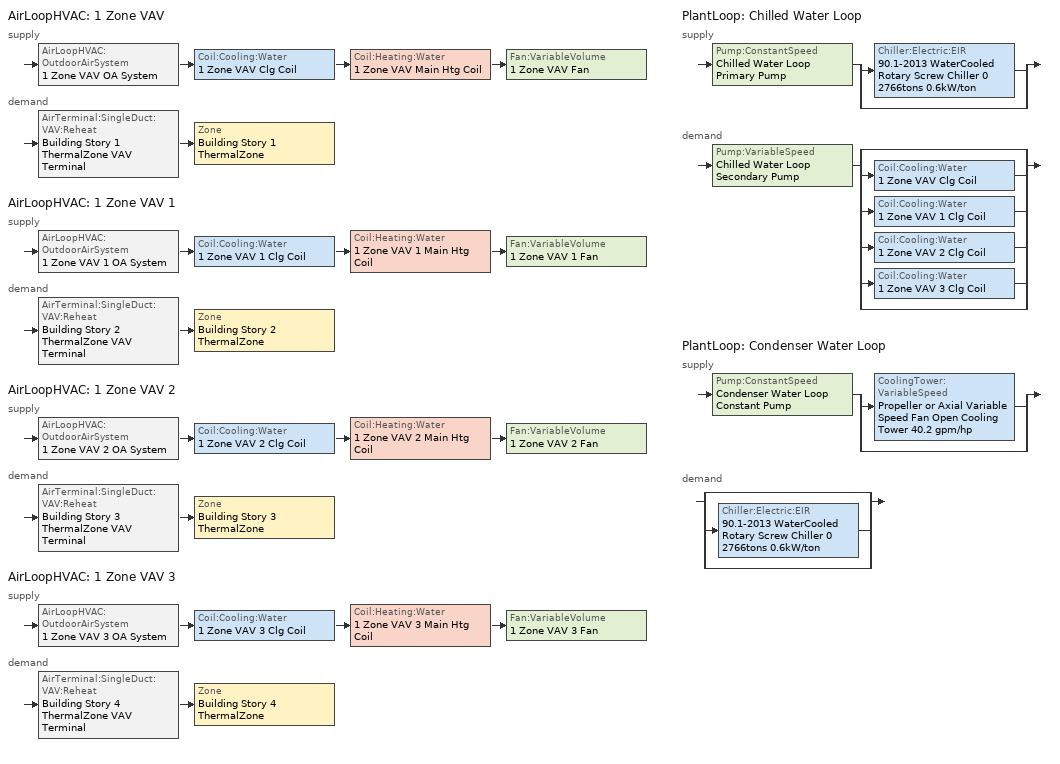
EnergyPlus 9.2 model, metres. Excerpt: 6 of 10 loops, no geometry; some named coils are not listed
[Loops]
AirLoopHVAC '1 Zone VAV'
 supply: AirLoopHVAC:OutdoorAirSystem '1 Zone VAV OA System' > Coil:Cooling:Water '1 Zone VAV Clg Coil' > Coil:Heating:Water '1 Zone VAV Main Htg Coil' > Fan:VariableVolume '1 Zone VAV Fan'
 demand: AirTerminal:SingleDuct:VAV:Reheat 'Building Story 1 ThermalZone VAV Terminal' > Zone 'Building Story 1 ThermalZone'
AirLoopHVAC '1 Zone VAV 1'
 supply: AirLoopHVAC:OutdoorAirSystem '1 Zone VAV 1 OA System' > Coil:Cooling:Water '1 Zone VAV 1 Clg Coil' > Coil:Heating:Water '1 Zone VAV 1 Main Htg Coil' > Fan:VariableVolume '1 Zone VAV 1 Fan'
 demand: AirTerminal:SingleDuct:VAV:Reheat 'Building Story 2 ThermalZone VAV Terminal' > Zone 'Building Story 2 ThermalZone'
AirLoopHVAC '1 Zone VAV 2'
 supply: AirLoopHVAC:OutdoorAirSystem '1 Zone VAV 2 OA System' > Coil:Cooling:Water '1 Zone VAV 2 Clg Coil' > Coil:Heating:Water '1 Zone VAV 2 Main Htg Coil' > Fan:VariableVolume '1 Zone VAV 2 Fan'
 demand: AirTerminal:SingleDuct:VAV:Reheat 'Building Story 3 ThermalZone VAV Terminal' > Zone 'Building Story 3 ThermalZone'
AirLoopHVAC '1 Zone VAV 3'
 supply: AirLoopHVAC:OutdoorAirSystem '1 Zone VAV 3 OA System' > Coil:Cooling:Water '1 Zone VAV 3 Clg Coil' > Coil:Heating:Water '1 Zone VAV 3 Main Htg Coil' > Fan:VariableVolume '1 Zone VAV 3 Fan'
 demand: AirTerminal:SingleDuct:VAV:Reheat 'Building Story 4 ThermalZone VAV Terminal' > Zone 'Building Story 4 ThermalZone'
PlantLoop 'Chilled Water Loop'
 supply: Pump:ConstantSpeed 'Chilled Water Loop Primary Pump' > split
  | Chiller:Electric:EIR '90.1-2013 WaterCooled  Rotary Screw Chiller 0 2766tons 0.6kW/ton'
  | bypass
 demand: Pump:VariableSpeed 'Chilled Water Loop Secondary Pump' > split
  | bypass
  | Coil:Cooling:Water '1 Zone VAV Clg Coil'
  | Coil:Cooling:Water '1 Zone VAV 1 Clg Coil'
  | Coil:Cooling:Water '1 Zone VAV 2 Clg Coil'
  | Coil:Cooling:Water '1 Zone VAV 3 Clg Coil'
  | bypass
PlantLoop 'Condenser Water Loop'
 supply: Pump:ConstantSpeed 'Condenser Water Loop Constant Pump' > split
  | CoolingTower:VariableSpeed 'Propeller or Axial Variable Speed Fan Open Cooling Tower 40.2 gpm/hp'
  | bypass
 demand: split
  | bypass
  | Chiller:Electric:EIR '90.1-2013 WaterCooled  Rotary Screw Chiller 0 2766tons 0.6kW/ton'
  | bypass
[ZoneControl:Thermostat]
Name | Zone or ZoneList | Control Type Schedule | Control 1
Building Story 1 ThermalZone Thermostat | Building Story 1 ThermalZone | Building Story 1 ThermalZone Thermostat Schedule | Story Top Blended Space Type Thermostat
Building Story 2 ThermalZone Thermostat | Building Story 2 ThermalZone | Building Story 2 ThermalZone Thermostat Schedule | Story Mid Blended Space Type Thermostat
Building Story 3 ThermalZone Thermostat | Building Story 3 ThermalZone | Building Story 3 ThermalZone Thermostat Schedule | Story Mid2 Blended Space Type Thermostat
Building Story 4 ThermalZone Thermostat | Building Story 4 ThermalZone | Building Story 4 ThermalZone Thermostat Schedule | Story Ground Blended Space Type Thermostat
[ThermostatSetpoint:DualSetpoint]
Name | Heating Setpoint Temperature Schedule | Cooling Setpoint Temperature Schedule
Story Top Blended Space Type Thermostat | RestaurantSitDown HTGSETP_SCH_NO_OPTIMUM | RestaurantSitDown CLGSETP_SCH_NO_OPTIMUM
Story Mid Blended Space Type Thermostat; Story Ground Blended Space Type Thermostat | OfficeLarge HTGSETP_SCH_YES_OPTIMUM | OfficeLarge CLGSETP_SCH_NO_SETBACK
Story Mid2 Blended Space Type Thermostat | RestaurantSitDown HTGSETP_KITCHEN_SCH_NO_OPTIMUM | RestaurantSitDown CLGSETP_KITCHEN_SCH_NO_OPTIMUM
[AirTerminal:SingleDuct:VAV:Reheat] Availability Schedule=Always On Discrete; Maximum Air Flow Rate {m3/s}=Autosize; Zone Minimum Air Flow Input Method=Constant; Constant Minimum Air Flow Fraction=0.2; Fixed Minimum Air Flow Rate {m3/s}=0; Maximum Hot Water or Steam Flow Rate {m3/s}=Autosize; Minimum Hot Water or Steam Flow Rate {m3/s}=0; Convergence Tolerance=0.001; Damper Heating Action=ReverseWithLimits; Maximum Flow per Zone Floor Area During Reheat {m3/s-m2}=Autocalculate; Maximum Flow Fraction During Reheat=0.5; Maximum Reheat Air Temperature {C}=40
Name | Reheat Coil
Building Story 1 ThermalZone VAV Terminal | Building Story 1 ThermalZone Reheat Coil
Building Story 2 ThermalZone VAV Terminal | Building Story 2 ThermalZone Reheat Coil
Building Story 3 ThermalZone VAV Terminal | Building Story 3 ThermalZone Reheat Coil
Building Story 4 ThermalZone VAV Terminal | Building Story 4 ThermalZone Reheat Coil
[Coil:Heating:Water] Availability Schedule=Always On Discrete; U-Factor Times Area Value {W/K}=Autosize; Maximum Water Flow Rate {m3/s}=Autosize; Performance Input Method=UFactorTimesAreaAndDesignWaterFlowRate; Rated Capacity {W}=Autosize; Rated Inlet Water Temperature {C}=82.2222; Rated Inlet Air Temperature {C}=7.22222; Rated Outlet Water Temperature {C}=71.1111; Rated Outlet Air Temperature {C}=12.7778; Rated Ratio for Air and Water Convection=0.5
1 Zone VAV Main Htg Coil; 1 Zone VAV 1 Main Htg Coil; 1 Zone VAV 2 Main Htg Coil; 1 Zone VAV 3 Main Htg Coil
[Zone equipment]
Building Story 1 ThermalZone: Building Story 1 ThermalZone VAV Terminal
Building Story 2 ThermalZone: Building Story 2 ThermalZone VAV Terminal
Building Story 3 ThermalZone: Building Story 3 ThermalZone VAV Terminal
Building Story 4 ThermalZone: Building Story 4 ThermalZone VAV Terminal
[Sizing:Zone] Zone Cooling Design Supply Air Temperature Input Method=SupplyAirTemperature; Zone Cooling Design Supply Air Temperature {C}=12.7778; Zone Cooling Design Supply Air Temperature Difference {deltaC}=11.11; Zone Heating Design Supply Air Temperature Input Method=SupplyAirTemperature; Zone Heating Design Supply Air Temperature {C}=40; Zone Heating Design Supply Air Temperature Difference {deltaC}=11.11; Zone Cooling Design Supply Air Humidity Ratio {kgWater/kgDryAir}=0.0085; Zone Heating Design Supply Air Humidity Ratio {kgWater/kgDryAir}=0.008; Cooling Design Air Flow Method=DesignDayWithLimit; Cooling Design Air Flow Rate {m3/s}=0; Cooling Minimum Air Flow per Zone Floor Area {m3/s-m2}=0.000762; Cooling Minimum Air Flow {m3/s}=0; Cooling Minimum Air Flow Fraction=0; Heating Design Air Flow Method=DesignDay; Heating Design Air Flow Rate {m3/s}=0; Heating Maximum Air Flow per Zone Floor Area {m3/s-m2}=0.002032; Heating Maximum Air Flow {m3/s}=0.141576; Heating Maximum Air Flow Fraction=0.3; Account for Dedicated Outdoor Air System=No
Name | Design Specification Outdoor Air Object | Design Specification Zone Air Distribution Object
Building Story 1 ThermalZone | Blended OA 3 | Building Story 1 ThermalZone Design Spec Zone Air Dist
Building Story 2 ThermalZone | Blended OA 1 | Building Story 2 ThermalZone Design Spec Zone Air Dist
Building Story 3 ThermalZone | Blended OA 2 | Building Story 3 ThermalZone Design Spec Zone Air Dist
Building Story 4 ThermalZone | Blended OA | Building Story 4 ThermalZone Design Spec Zone Air Dist
[DesignSpecification:ZoneAirDistribution] Zone Air Distribution Effectiveness in Cooling Mode=1; Zone Air Distribution Effectiveness in Heating Mode=1
Building Story 1 ThermalZone Design Spec Zone Air Dist; Building Story 2 ThermalZone Design Spec Zone Air Dist; Building Story 3 ThermalZone Design Spec Zone Air Dist; Building Story 4 ThermalZone Design Spec Zone Air Dist
[Controller:MechanicalVentilation] System Outdoor Air Method=VentilationRateProcedure
Name | Availability Schedule | Demand Controlled Ventilation | Zone Name 1 | Design Specification Outdoor Air Object Name 1 | Design Specification Zone Air Distribution Object Name 1
1 Zone VAV Vent Controller | 1 Zone VAV Occ Sch | Yes | Building Story 1 ThermalZone | Blended OA 3 | Building Story 1 ThermalZone Design Spec Zone Air Dist
1 Zone VAV 1 Vent Controller | 1 Zone VAV 1 Occ Sch | No | Building Story 2 ThermalZone | Blended OA 1 | Building Story 2 ThermalZone Design Spec Zone Air Dist
1 Zone VAV 2 Vent Controller | 1 Zone VAV 2 Occ Sch | Yes | Building Story 3 ThermalZone | Blended OA 2 | Building Story 3 ThermalZone Design Spec Zone Air Dist
1 Zone VAV 3 Vent Controller | 1 Zone VAV 3 Occ Sch | No | Building Story 4 ThermalZone | Blended OA | Building Story 4 ThermalZone Design Spec Zone Air Dist
[DesignSpecification:OutdoorAir] Outdoor Air Method=Sum; Outdoor Air Flow per Person {m3/s-person}=0; Outdoor Air Flow per Zone {m3/s}=0; Outdoor Air Flow Air Changes per Hour {1/hr}=0
Name | Outdoor Air Flow per Zone Floor Area {m3/s-m2}
Blended OA 3 | 0.0035814
Blended OA 1 | 0.0004318
Blended OA 2 | 0.00223022
Blended OA | 0.000409087
[AirLoopHVAC] Design Supply Air Flow Rate {m3/s}=AutoSize
1 Zone VAV; 1 Zone VAV 1; 1 Zone VAV 2; 1 Zone VAV 3
[Sizing:System] Type of Load to Size On=Sensible; Design Outdoor Air Flow Rate {m3/s}=Autosize; Central Heating Maximum System Air Flow Ratio=0.3; Preheat Design Temperature {C}=7.22222; Preheat Design Humidity Ratio {kgWater/kgDryAir}=0.008; Precool Design Temperature {C}=12.7778; Precool Design Humidity Ratio {kgWater/kgDryAir}=0.008; Central Cooling Design Supply Air Temperature {C}=12.7778; Central Heating Design Supply Air Temperature {C}=12.7778; Type of Zone Sum to Use=Coincident; 100% Outdoor Air in Cooling=No; 100% Outdoor Air in Heating=No; Central Cooling Design Supply Air Humidity Ratio {kgWater/kgDryAir}=0.0085; Central Heating Design Supply Air Humidity Ratio {kgWater/kgDryAir}=0.008; Cooling Supply Air Flow Rate Method=DesignDay; Cooling Supply Air Flow Rate {m3/s}=0; Cooling Supply Air Flow Rate Per Floor Area {m3/s-m2}=0.00996765; Cooling Fraction of Autosized Cooling Supply Air Flow Rate=1; Cooling Supply Air Flow Rate Per Unit Cooling Capacity {m3/s-W}=3.94755e-05; Heating Supply Air Flow Rate Method=DesignDay; Heating Supply Air Flow Rate {m3/s}=0; Heating Supply Air Flow Rate Per Floor Area {m3/s-m2}=0.00996765; Heating Fraction of Autosized Heating Supply Air Flow Rate=1; Heating Fraction of Autosized Cooling Supply Air Flow Rate=1; Heating Supply Air Flow Rate Per Unit Heating Capacity {m3/s-W}=3.15882e-05; System Outdoor Air Method=ZoneSum; Zone Maximum Outdoor Air Fraction=1; Cooling Design Capacity Method=CoolingDesignCapacity; Cooling Design Capacity {W}=Autosize; Cooling Design Capacity Per Floor Area {W/m2}=234.7; Fraction of Autosized Cooling Design Capacity=1; Heating Design Capacity Method=HeatingDesignCapacity; Heating Design Capacity {W}=Autosize; Heating Design Capacity Per Floor Area {W/m2}=157; Fraction of Autosized Heating Design Capacity=1; Central Cooling Capacity Control Method=OnOff
1 Zone VAV; 1 Zone VAV 1; 1 Zone VAV 2; 1 Zone VAV 3
[Controller:WaterCoil] Control Variable=Temperature; Actuator Variable=Flow; Maximum Actuated Flow {m3/s}=Autosize; Minimum Actuated Flow {m3/s}=0
Name | Action | Controller Convergence Tolerance {deltaC}
1 Zone VAV Clg Coil Controller; 1 Zone VAV 1 Clg Coil Controller; 1 Zone VAV 2 Clg Coil Controller; 1 Zone VAV 3 Clg Coil Controller | Reverse | Autosize
1 Zone VAV Main Htg Coil Controller; 1 Zone VAV 1 Main Htg Coil Controller; 1 Zone VAV 2 Main Htg Coil Controller; 1 Zone VAV 3 Main Htg Coil Controller | Normal | 0.0001
[Controller:OutdoorAir] Maximum Outdoor Air Flow Rate {m3/s}=Autosize; Economizer Control Type=NoEconomizer; Economizer Control Action Type=ModulateFlow; Economizer Maximum Limit Dry-Bulb Temperature {C}=28; Economizer Maximum Limit Enthalpy {J/kg}=64000; Lockout Type=LockoutWithHeating; Minimum Limit Type=FixedMinimum; High Humidity Control=No; Control High Indoor Humidity Based on Outdoor Humidity Ratio=Yes; Heat Recovery Bypass Control Type=BypassWhenWithinEconomizerLimits
Name | Minimum Outdoor Air Flow Rate {m3/s} | Minimum Outdoor Air Schedule | Mechanical Ventilation Controller
1 Zone VAV OA Controller | 0 | 1 Zone VAV Occ Sch | 1 Zone VAV Vent Controller
1 Zone VAV 1 OA Controller | Autosize | 1 Zone VAV 1 Occ Sch | 1 Zone VAV 1 Vent Controller
1 Zone VAV 2 OA Controller | 0 | 1 Zone VAV 2 Occ Sch | 1 Zone VAV 2 Vent Controller
1 Zone VAV 3 OA Controller | Autosize | 1 Zone VAV 3 Occ Sch | 1 Zone VAV 3 Vent Controller
[SetpointManager:MixedAir] Control Variable=Temperature
Name | Setpoint Node or NodeList
1 Zone VAV Mixed Air Node OS Default SPM | 1 Zone VAV Mixed Air Node
1 Zone VAV Clg Coil Outlet Air Node OS Default SPM | 1 Zone VAV Clg Coil Outlet Air Node
1 Zone VAV Main Htg Coil Outlet Air Node OS Default SPM | 1 Zone VAV Main Htg Coil Outlet Air Node
1 Zone VAV 1 Mixed Air Node OS Default SPM | 1 Zone VAV 1 Mixed Air Node
1 Zone VAV 1 Clg Coil Outlet Air Node OS Default SPM | 1 Zone VAV 1 Clg Coil Outlet Air Node
1 Zone VAV 1 Main Htg Coil Outlet Air Node OS Default SPM | 1 Zone VAV 1 Main Htg Coil Outlet Air Node
1 Zone VAV 2 Mixed Air Node OS Default SPM | 1 Zone VAV 2 Mixed Air Node
1 Zone VAV 2 Clg Coil Outlet Air Node OS Default SPM | 1 Zone VAV 2 Clg Coil Outlet Air Node
1 Zone VAV 2 Main Htg Coil Outlet Air Node OS Default SPM | 1 Zone VAV 2 Main Htg Coil Outlet Air Node
1 Zone VAV 3 Mixed Air Node OS Default SPM | 1 Zone VAV 3 Mixed Air Node
1 Zone VAV 3 Clg Coil Outlet Air Node OS Default SPM | 1 Zone VAV 3 Clg Coil Outlet Air Node
1 Zone VAV 3 Main Htg Coil Outlet Air Node OS Default SPM | 1 Zone VAV 3 Main Htg Coil Outlet Air Node
[Coil:Cooling:Water] Availability Schedule=Always On Discrete; Design Water Flow Rate {m3/s}=Autosize; Design Air Flow Rate {m3/s}=Autosize; Design Inlet Water Temperature {C}=Autosize; Design Inlet Air Temperature {C}=Autosize; Design Outlet Air Temperature {C}=Autosize; Design Inlet Air Humidity Ratio {kgWater/kgDryAir}=Autosize; Design Outlet Air Humidity Ratio {kgWater/kgDryAir}=Autosize; Type of Analysis=SimpleAnalysis; Heat Exchanger Configuration=CrossFlow
1 Zone VAV Clg Coil; 1 Zone VAV 1 Clg Coil; 1 Zone VAV 2 Clg Coil; 1 Zone VAV 3 Clg Coil
[Fan:VariableVolume] Pressure Rise {Pa}=1389.92; Maximum Flow Rate {m3/s}=AutoSize; Fan Power Minimum Flow Rate Input Method=Fraction; Fan Power Minimum Flow Fraction=0.1; Fan Power Minimum Air Flow Rate {m3/s}=0; Motor In Airstream Fraction=1; Fan Power Coefficient 1=0.027828; Fan Power Coefficient 2=0.026583; Fan Power Coefficient 3=-0.087069; Fan Power Coefficient 4=1.03092; Fan Power Coefficient 5=0
Name | Availability Schedule | Fan Total Efficiency | Motor Efficiency
1 Zone VAV Fan | 1 Zone VAV Occ Sch | 0.6201 | 0.954
1 Zone VAV 1 Fan | 1 Zone VAV 1 Occ Sch | 0.6227 | 0.958
1 Zone VAV 2 Fan | 1 Zone VAV 2 Occ Sch | 0.6201 | 0.954
1 Zone VAV 3 Fan | 1 Zone VAV 3 Occ Sch | 0.6175 | 0.95
[SetpointManager:Scheduled] Control Variable=Temperature
Name | Schedule | Setpoint Node or NodeList
1 Zone VAV Supply Air Setpoint Manager | Supply Air Temp - 55.0F | 1 Zone VAV Supply Outlet Node
1 Zone VAV 1 Supply Air Setpoint Manager | Supply Air Temp - 55.0F 1 | 1 Zone VAV 1 Supply Outlet Node
1 Zone VAV 2 Supply Air Setpoint Manager | Supply Air Temp - 55.0F 2 | 1 Zone VAV 2 Supply Outlet Node
1 Zone VAV 3 Supply Air Setpoint Manager | Supply Air Temp - 55.0F 3 | 1 Zone VAV 3 Supply Outlet Node
Chilled Water Loop Setpoint Manager | Chilled Water Loop Temp - 44F | Chilled Water Loop Supply Outlet Node
[PlantLoop] Fluid Type=Water; Maximum Loop Flow Rate {m3/s}=Autosize; Minimum Loop Flow Rate {m3/s}=0; Plant Loop Volume {m3}=Autocalculate; Load Distribution Scheme=Optimal; Plant Loop Demand Calculation Scheme=SingleSetpoint
Name | Plant Equipment Operation Scheme | Maximum Loop Temperature {C} | Minimum Loop Temperature {C} | Common Pipe Simulation
Chilled Water Loop | Chilled Water Loop Operation Schemes | 40 | 1 | CommonPipe
Condenser Water Loop | Condenser Water Loop Operation Schemes | 80 | 5
[Sizing:Plant] Sizing Option=NonCoincident; Zone Timesteps in Averaging Window=1; Coincident Sizing Factor Mode=None
Name | Loop Type | Design Loop Exit Temperature {C} | Loop Design Temperature Difference {deltaC}
Chilled Water Loop | Cooling | 6.66667 | 5.61111
Condenser Water Loop | Condenser | 29.4444 | 5.55556
[Pump:ConstantSpeed] Design Flow Rate {m3/s}=Autosize; Design Power Consumption {W}=Autosize; Fraction of Motor Inefficiencies to Fluid Stream=0; Pump Control Type=Intermittent; Design Power Sizing Method=PowerPerFlowPerPressure; Design Electric Power per Unit Flow Rate {W/(m3/s)}=348701.1; Design Shaft Power per Unit Flow Rate per Unit Head=1.28205
Name | Design Pump Head {Pa} | Motor Efficiency
Chilled Water Loop Primary Pump | 44836 | 0.941
Condenser Water Loop Constant Pump | 148557 | 0.958
[Chiller:Electric:EIR]
90.1-2013 WaterCooled  Rotary Screw Chiller 0 2766tons 0.6kW/ton: Reference Capacity {W}=Autosize; Reference COP {W/W}=6.28036; Reference Leaving Chilled Water Temperature {C}=6.66667; Reference Entering Condenser Fluid Temperature {C}=35; Reference Chilled Water Flow Rate {m3/s}=Autosize; Reference Condenser Fluid Flow Rate {m3/s}=Autosize; Cooling Capacity Function of Temperature Curve=ChlrWtrPosDispPathAAllQRatio_fTchwsTcwsSI; Electric Input to Cooling Output Ratio Function of Temperature Curve=ChlrWtrPosDispPathAAllEIRRatio_fTchwsTcwsSI; Electric Input to Cooling Output Ratio Function of Part Load Ratio Curve=ChlrWtrPosDispPathAAllEIRRatio_fQRatio; Minimum Part Load Ratio=0.15; Maximum Part Load Ratio=1; Optimum Part Load Ratio=1; Minimum Unloading Ratio=0.25; Condenser Type=WaterCooled; Condenser Fan Power Ratio {W/W}=0; Fraction of Compressor Electric Consumption Rejected by Condenser=1; Leaving Chilled Water Lower Temperature Limit {C}=2.22222; Chiller Flow Mode=ConstantFlow; Sizing Factor=1
[Pump:VariableSpeed]
Chilled Water Loop Secondary Pump: Design Maximum Flow Rate {m3/s}=Autosize; Design Pump Head {Pa}=134508; Design Power Consumption {W}=Autosize; Motor Efficiency=0.954; Fraction of Motor Inefficiencies to Fluid Stream=0; Coefficient 1 of the Part Load Performance Curve=0; Coefficient 2 of the Part Load Performance Curve=0.0205; Coefficient 3 of the Part Load Performance Curve=0.4101; Coefficient 4 of the Part Load Performance Curve=0.5753; Design Minimum Flow Rate {m3/s}=0; Pump Control Type=Intermittent; Skin Loss Radiative Fraction=0.5; Design Power Sizing Method=PowerPerFlowPerPressure; Design Electric Power per Unit Flow Rate {W/(m3/s)}=348701.1; Design Shaft Power per Unit Flow Rate per Unit Head {W/((m3/s)-Pa)}=1.28205; Design Minimum Flow Rate Fraction=0
[PlantEquipmentOperationSchemes] Control Scheme Object Type 1=PlantEquipmentOperation:CoolingLoad; Control Scheme Schedule Name 1=Always On Discrete
Name | Control Scheme Name 1
Chilled Water Loop Operation Schemes | Chilled Water Loop Cooling Operation Scheme
Condenser Water Loop Operation Schemes | Condenser Water Loop Cooling Operation Scheme
[PlantEquipmentOperation:CoolingLoad] Load Range Lower Limit 1 {W}=0; Load Range Upper Limit 1 {W}=1000000000
Name | Range Equipment List Name 1
Chilled Water Loop Cooling Operation Scheme | Chilled Water Loop Cooling Equipment List
Condenser Water Loop Cooling Operation Scheme | Condenser Water Loop Cooling Equipment List
[PlantEquipmentList]
Chilled Water Loop Cooling Equipment List: Chiller:Electric:EIR, 90.1-2013 WaterCooled  Rotary Screw Chiller 0 2766tons 0.6kW/ton
Condenser Water Loop Cooling Equipment List: CoolingTower:VariableSpeed, Propeller or Axial Variable Speed Fan Open Cooling Tower 40.2 gpm/hp
[CoolingTower:VariableSpeed]
Propeller or Axial Variable Speed Fan Open Cooling Tower 40.2 gpm/hp: Model Type=CoolToolsCrossFlow; Design Inlet Air Wet-Bulb Temperature {C}=25.5556; Design Approach Temperature {deltaC}=3.88889; Design Range Temperature {deltaC}=5.55556; Design Water Flow Rate {m3/s}=Autosize; Design Air Flow Rate {m3/s}=Autosize; Design Fan Power {W}=136749; Fan Power Ratio Function of Air Flow Rate Ratio Curve=VSD-TWR-FAN-FPLR; Minimum Air Flow Rate Ratio=0.2; Fraction of Tower Capacity in Free Convection Regime=0.125; Basin Heater Capacity {W/K}=0; Basin Heater Setpoint Temperature {C}=2; Evaporation Loss Mode=SaturatedExit; Evaporation Loss Factor {percent/K}=0.2; Drift Loss Percent {percent}=0.008; Blowdown Calculation Mode=ConcentrationRatio; Blowdown Concentration Ratio=3; Number of Cells=1; Cell Control=MaximalCell; Sizing Factor=1
[SetpointManager:FollowOutdoorAirTemperature]
Condenser Water Loop Setpoint Manager Follow OATwb with 7.0F Approach: Control Variable=Temperature; Reference Temperature Type=OutdoorAirWetBulb; Offset Temperature Difference {deltaC}=3.88889; Maximum Setpoint Temperature {C}=29.4444; Minimum Setpoint Temperature {C}=21.1111; Setpoint Node or NodeList=Condenser Water Loop Supply Outlet Node
[Schedule:Compact]
Building Story 1 ThermalZone Thermostat Schedule; Building Story 2 ThermalZone Thermostat Schedule; Building Story 3 ThermalZone Thermostat Schedule; Building Story 4 ThermalZone Thermostat Schedule: Through: 12/31, For: AllDays, Until: 24:00, 4
[Schedule:Day:Interval]
RestaurantSitDown HTGSETP_SCH_NO_OPTIMUM Default|Sat|Wkdy Day; RestaurantSitDown HTGSETP_SCH_NO_OPTIMUM Default: No, 04:00, 15.6, 24:00, 21
RestaurantSitDown HTGSETP_SCH_NO_OPTIMUM Summer Design Day; OfficeLarge HTGSETP_SCH_YES_OPTIMUM Default; OfficeLarge HTGSETP_SCH_YES_OPTIMUM Summer Design Day; RestaurantSitDown HTGSETP_KITCHEN_SCH_NO_OPTIMUM Summer Design Day: No, 24:00, 15.6
RestaurantSitDown HTGSETP_SCH_NO_OPTIMUM Winter Design Day: No, 24:00, 21
RestaurantSitDown CLGSETP_SCH_NO_OPTIMUM Default|Sat|Wkdy Day; RestaurantSitDown CLGSETP_SCH_NO_OPTIMUM Default: No, 04:00, 30, 24:00, 24
RestaurantSitDown CLGSETP_SCH_NO_OPTIMUM Summer Design Day: No, 05:00, 30, 06:00, 26, 24:00, 24
RestaurantSitDown CLGSETP_SCH_NO_OPTIMUM Winter Design Day; RestaurantSitDown CLGSETP_KITCHEN_SCH_NO_OPTIMUM Winter Design Day: No, 24:00, 30
1 Zone VAV Occ Sch Default; 1 Zone VAV 2 Occ Sch Default: No, 07:00, 0, 24:00, 1
1 Zone VAV Occ Sch Summer Design Day; 1 Zone VAV Occ Sch Winter Design Day; 1 Zone VAV 1 Occ Sch Summer Design Day; 1 Zone VAV 1 Occ Sch Winter Design Day; 1 Zone VAV 2 Occ Sch Summer Design Day; 1 Zone VAV 2 Occ Sch Winter Design Day; 1 Zone VAV 3 Occ Sch Summer Design Day; 1 Zone VAV 3 Occ Sch Winter Design Day: No, 24:00, 1
OfficeLarge HTGSETP_SCH_YES_OPTIMUM Wkdy Day: No, 04:00, 15.6, 05:00, 17.8, 06:00, 20, 22:00, 21, 24:00, 15.6
OfficeLarge HTGSETP_SCH_YES_OPTIMUM Sat Day: No, 04:00, 15.6, 05:00, 17.8, 06:00, 20, 17:00, 21, 24:00, 15.6
OfficeLarge HTGSETP_SCH_YES_OPTIMUM Winter Design Day: No, 05:00, 15.6, 06:00, 17.6, 07:00, 19.6, 22:00, 21, 24:00, 15.6
OfficeLarge CLGSETP_SCH_NO_SETBACK Default|WntrDsn|Sat|Wkdy Day; OfficeLarge CLGSETP_SCH_NO_SETBACK Default; OfficeLarge CLGSETP_SCH_NO_SETBACK Winter Design Day: No, 24:00, 24
OfficeLarge CLGSETP_SCH_NO_SETBACK Summer Design Day: No, 05:00, 26.7, 06:00, 25.7, 07:00, 25, 22:00, 24, 24:00, 26.7
1 Zone VAV 1 Occ Sch Default; 1 Zone VAV 3 Occ Sch Default: No, 07:00, 0, 18:00, 1, 24:00, 0
1 Zone VAV 1 Occ Sch Saturday; 1 Zone VAV 3 Occ Sch Saturday: No, 08:00, 0, 12:00, 1, 24:00, 0
1 Zone VAV 1 Occ Sch Sunday; 1 Zone VAV 3 Occ Sch Sunday: No, 24:00, 0
RestaurantSitDown HTGSETP_KITCHEN_SCH_NO_OPTIMUM Default|Sat|Wkdy Day; RestaurantSitDown HTGSETP_KITCHEN_SCH_NO_OPTIMUM Default: No, 01:00, 19, 04:00, 15.6, 24:00, 19
RestaurantSitDown HTGSETP_KITCHEN_SCH_NO_OPTIMUM Winter Design Day: No, 24:00, 19
RestaurantSitDown CLGSETP_KITCHEN_SCH_NO_OPTIMUM Default|Sat|Wkdy Day; RestaurantSitDown CLGSETP_KITCHEN_SCH_NO_OPTIMUM Default: No, 01:00, 26, 04:00, 30, 24:00, 26
RestaurantSitDown CLGSETP_KITCHEN_SCH_NO_OPTIMUM Summer Design Day: No, 01:00, 26, 05:00, 30, 06:00, 28, 24:00, 26
Chilled Water Loop Temp - 44F Default: No, 24:00, 6.66667
Supply Air Temp - 55.0F Default; Supply Air Temp - 55.0F Default 1; Supply Air Temp - 55.0F Default 2; Supply Air Temp - 55.0F Default 3: No, 24:00, 12.7778
[Schedule:Week:Daily]
RestaurantSitDown HTGSETP_SCH_NO_OPTIMUM Week Rule - Jan1-Jan5: RestaurantSitDown HTGSETP_SCH_NO_OPTIMUM Default, RestaurantSitDown HTGSETP_SCH_NO_OPTIMUM Default, RestaurantSitDown HTGSETP_SCH_NO_OPTIMUM Default|Sat|Wkdy Day, RestaurantSitDown HTGSETP_SCH_NO_OPTIMUM Default|Sat|Wkdy Day, RestaurantSitDown HTGSETP_SCH_NO_OPTIMUM Default|Sat|Wkdy Day, RestaurantSitDown HTGSETP_SCH_NO_OPTIMUM Default|Sat|Wkdy Day, RestaurantSitDown HTGSETP_SCH_NO_OPTIMUM Default|Sat|Wkdy Day, RestaurantSitDown HTGSETP_SCH_NO_OPTIMUM Default, RestaurantSitDown HTGSETP_SCH_NO_OPTIMUM Summer Design Day, RestaurantSitDown HTGSETP_SCH_NO_OPTIMUM Winter Design Day, RestaurantSitDown HTGSETP_SCH_NO_OPTIMUM Default, RestaurantSitDown HTGSETP_SCH_NO_OPTIMUM Default
RestaurantSitDown HTGSETP_SCH_NO_OPTIMUM Week Rule - Jan6-Dec31: RestaurantSitDown HTGSETP_SCH_NO_OPTIMUM Default, RestaurantSitDown HTGSETP_SCH_NO_OPTIMUM Default|Sat|Wkdy Day, RestaurantSitDown HTGSETP_SCH_NO_OPTIMUM Default|Sat|Wkdy Day, RestaurantSitDown HTGSETP_SCH_NO_OPTIMUM Default|Sat|Wkdy Day, RestaurantSitDown HTGSETP_SCH_NO_OPTIMUM Default|Sat|Wkdy Day, RestaurantSitDown HTGSETP_SCH_NO_OPTIMUM Default|Sat|Wkdy Day, RestaurantSitDown HTGSETP_SCH_NO_OPTIMUM Default|Sat|Wkdy Day, RestaurantSitDown HTGSETP_SCH_NO_OPTIMUM Default, RestaurantSitDown HTGSETP_SCH_NO_OPTIMUM Summer Design Day, RestaurantSitDown HTGSETP_SCH_NO_OPTIMUM Winter Design Day, RestaurantSitDown HTGSETP_SCH_NO_OPTIMUM Default, RestaurantSitDown HTGSETP_SCH_NO_OPTIMUM Default
RestaurantSitDown CLGSETP_SCH_NO_OPTIMUM Week Rule - Jan1-Jan5: RestaurantSitDown CLGSETP_SCH_NO_OPTIMUM Default, RestaurantSitDown CLGSETP_SCH_NO_OPTIMUM Default, RestaurantSitDown CLGSETP_SCH_NO_OPTIMUM Default|Sat|Wkdy Day, RestaurantSitDown CLGSETP_SCH_NO_OPTIMUM Default|Sat|Wkdy Day, RestaurantSitDown CLGSETP_SCH_NO_OPTIMUM Default|Sat|Wkdy Day, RestaurantSitDown CLGSETP_SCH_NO_OPTIMUM Default|Sat|Wkdy Day, RestaurantSitDown CLGSETP_SCH_NO_OPTIMUM Default|Sat|Wkdy Day, RestaurantSitDown CLGSETP_SCH_NO_OPTIMUM Default, RestaurantSitDown CLGSETP_SCH_NO_OPTIMUM Summer Design Day, RestaurantSitDown CLGSETP_SCH_NO_OPTIMUM Winter Design Day, RestaurantSitDown CLGSETP_SCH_NO_OPTIMUM Default, RestaurantSitDown CLGSETP_SCH_NO_OPTIMUM Default
RestaurantSitDown CLGSETP_SCH_NO_OPTIMUM Week Rule - Jan6-Dec31: RestaurantSitDown CLGSETP_SCH_NO_OPTIMUM Default, RestaurantSitDown CLGSETP_SCH_NO_OPTIMUM Default|Sat|Wkdy Day, RestaurantSitDown CLGSETP_SCH_NO_OPTIMUM Default|Sat|Wkdy Day, RestaurantSitDown CLGSETP_SCH_NO_OPTIMUM Default|Sat|Wkdy Day, RestaurantSitDown CLGSETP_SCH_NO_OPTIMUM Default|Sat|Wkdy Day, RestaurantSitDown CLGSETP_SCH_NO_OPTIMUM Default|Sat|Wkdy Day, RestaurantSitDown CLGSETP_SCH_NO_OPTIMUM Default|Sat|Wkdy Day, RestaurantSitDown CLGSETP_SCH_NO_OPTIMUM Default, RestaurantSitDown CLGSETP_SCH_NO_OPTIMUM Summer Design Day, RestaurantSitDown CLGSETP_SCH_NO_OPTIMUM Winter Design Day, RestaurantSitDown CLGSETP_SCH_NO_OPTIMUM Default, RestaurantSitDown CLGSETP_SCH_NO_OPTIMUM Default
1 Zone VAV Occ Sch Week Rule - Jan1-Dec31: 1 Zone VAV Occ Sch Default, 1 Zone VAV Occ Sch Default, 1 Zone VAV Occ Sch Default, 1 Zone VAV Occ Sch Default, 1 Zone VAV Occ Sch Default, 1 Zone VAV Occ Sch Default, 1 Zone VAV Occ Sch Default, 1 Zone VAV Occ Sch Default, 1 Zone VAV Occ Sch Summer Design Day, 1 Zone VAV Occ Sch Winter Design Day, 1 Zone VAV Occ Sch Default, 1 Zone VAV Occ Sch Default
OfficeLarge HTGSETP_SCH_YES_OPTIMUM Week Rule - Jan1-Jan5: OfficeLarge HTGSETP_SCH_YES_OPTIMUM Default, OfficeLarge HTGSETP_SCH_YES_OPTIMUM Default, OfficeLarge HTGSETP_SCH_YES_OPTIMUM Wkdy Day, OfficeLarge HTGSETP_SCH_YES_OPTIMUM Wkdy Day, OfficeLarge HTGSETP_SCH_YES_OPTIMUM Wkdy Day, OfficeLarge HTGSETP_SCH_YES_OPTIMUM Wkdy Day, OfficeLarge HTGSETP_SCH_YES_OPTIMUM Sat Day, OfficeLarge HTGSETP_SCH_YES_OPTIMUM Default, OfficeLarge HTGSETP_SCH_YES_OPTIMUM Summer Design Day, OfficeLarge HTGSETP_SCH_YES_OPTIMUM Winter Design Day, OfficeLarge HTGSETP_SCH_YES_OPTIMUM Default, OfficeLarge HTGSETP_SCH_YES_OPTIMUM Default
OfficeLarge HTGSETP_SCH_YES_OPTIMUM Week Rule - Jan6-Dec31: OfficeLarge HTGSETP_SCH_YES_OPTIMUM Default, OfficeLarge HTGSETP_SCH_YES_OPTIMUM Wkdy Day, OfficeLarge HTGSETP_SCH_YES_OPTIMUM Wkdy Day, OfficeLarge HTGSETP_SCH_YES_OPTIMUM Wkdy Day, OfficeLarge HTGSETP_SCH_YES_OPTIMUM Wkdy Day, OfficeLarge HTGSETP_SCH_YES_OPTIMUM Wkdy Day, OfficeLarge HTGSETP_SCH_YES_OPTIMUM Sat Day, OfficeLarge HTGSETP_SCH_YES_OPTIMUM Default, OfficeLarge HTGSETP_SCH_YES_OPTIMUM Summer Design Day, OfficeLarge HTGSETP_SCH_YES_OPTIMUM Winter Design Day, OfficeLarge HTGSETP_SCH_YES_OPTIMUM Default, OfficeLarge HTGSETP_SCH_YES_OPTIMUM Default
OfficeLarge CLGSETP_SCH_NO_SETBACK Week Rule - Jan1-Jan5: OfficeLarge CLGSETP_SCH_NO_SETBACK Default, OfficeLarge CLGSETP_SCH_NO_SETBACK Default, OfficeLarge CLGSETP_SCH_NO_SETBACK Default|WntrDsn|Sat|Wkdy Day, OfficeLarge CLGSETP_SCH_NO_SETBACK Default|WntrDsn|Sat|Wkdy Day, OfficeLarge CLGSETP_SCH_NO_SETBACK Default|WntrDsn|Sat|Wkdy Day, OfficeLarge CLGSETP_SCH_NO_SETBACK Default|WntrDsn|Sat|Wkdy Day, OfficeLarge CLGSETP_SCH_NO_SETBACK Default|WntrDsn|Sat|Wkdy Day, OfficeLarge CLGSETP_SCH_NO_SETBACK Default, OfficeLarge CLGSETP_SCH_NO_SETBACK Summer Design Day, OfficeLarge CLGSETP_SCH_NO_SETBACK Winter Design Day, OfficeLarge CLGSETP_SCH_NO_SETBACK Default, OfficeLarge CLGSETP_SCH_NO_SETBACK Default
OfficeLarge CLGSETP_SCH_NO_SETBACK Week Rule - Jan6-Dec31: OfficeLarge CLGSETP_SCH_NO_SETBACK Default, OfficeLarge CLGSETP_SCH_NO_SETBACK Default|WntrDsn|Sat|Wkdy Day, OfficeLarge CLGSETP_SCH_NO_SETBACK Default|WntrDsn|Sat|Wkdy Day, OfficeLarge CLGSETP_SCH_NO_SETBACK Default|WntrDsn|Sat|Wkdy Day, OfficeLarge CLGSETP_SCH_NO_SETBACK Default|WntrDsn|Sat|Wkdy Day, OfficeLarge CLGSETP_SCH_NO_SETBACK Default|WntrDsn|Sat|Wkdy Day, OfficeLarge CLGSETP_SCH_NO_SETBACK Default|WntrDsn|Sat|Wkdy Day, OfficeLarge CLGSETP_SCH_NO_SETBACK Default, OfficeLarge CLGSETP_SCH_NO_SETBACK Summer Design Day, OfficeLarge CLGSETP_SCH_NO_SETBACK Winter Design Day, OfficeLarge CLGSETP_SCH_NO_SETBACK Default, OfficeLarge CLGSETP_SCH_NO_SETBACK Default
1 Zone VAV 1 Occ Sch Week Rule - Jan1-Jan5: 1 Zone VAV 1 Occ Sch Default, 1 Zone VAV 1 Occ Sch Default, 1 Zone VAV 1 Occ Sch Default, 1 Zone VAV 1 Occ Sch Default, 1 Zone VAV 1 Occ Sch Default, 1 Zone VAV 1 Occ Sch Default, 1 Zone VAV 1 Occ Sch Saturday, 1 Zone VAV 1 Occ Sch Default, 1 Zone VAV 1 Occ Sch Summer Design Day, 1 Zone VAV 1 Occ Sch Winter Design Day, 1 Zone VAV 1 Occ Sch Default, 1 Zone VAV 1 Occ Sch Default
1 Zone VAV 1 Occ Sch Week Rule - Jan6-Dec31: 1 Zone VAV 1 Occ Sch Sunday, 1 Zone VAV 1 Occ Sch Default, 1 Zone VAV 1 Occ Sch Default, 1 Zone VAV 1 Occ Sch Default, 1 Zone VAV 1 Occ Sch Default, 1 Zone VAV 1 Occ Sch Default, 1 Zone VAV 1 Occ Sch Saturday, 1 Zone VAV 1 Occ Sch Default, 1 Zone VAV 1 Occ Sch Summer Design Day, 1 Zone VAV 1 Occ Sch Winter Design Day, 1 Zone VAV 1 Occ Sch Default, 1 Zone VAV 1 Occ Sch Default
RestaurantSitDown HTGSETP_KITCHEN_SCH_NO_OPTIMUM Week Rule - Jan1-Jan5: RestaurantSitDown HTGSETP_KITCHEN_SCH_NO_OPTIMUM Default, RestaurantSitDown HTGSETP_KITCHEN_SCH_NO_OPTIMUM Default, RestaurantSitDown HTGSETP_KITCHEN_SCH_NO_OPTIMUM Default|Sat|Wkdy Day, RestaurantSitDown HTGSETP_KITCHEN_SCH_NO_OPTIMUM Default|Sat|Wkdy Day, RestaurantSitDown HTGSETP_KITCHEN_SCH_NO_OPTIMUM Default|Sat|Wkdy Day, RestaurantSitDown HTGSETP_KITCHEN_SCH_NO_OPTIMUM Default|Sat|Wkdy Day, RestaurantSitDown HTGSETP_KITCHEN_SCH_NO_OPTIMUM Default|Sat|Wkdy Day, RestaurantSitDown HTGSETP_KITCHEN_SCH_NO_OPTIMUM Default, RestaurantSitDown HTGSETP_KITCHEN_SCH_NO_OPTIMUM Summer Design Day, RestaurantSitDown HTGSETP_KITCHEN_SCH_NO_OPTIMUM Winter Design Day, RestaurantSitDown HTGSETP_KITCHEN_SCH_NO_OPTIMUM Default, RestaurantSitDown HTGSETP_KITCHEN_SCH_NO_OPTIMUM Default
RestaurantSitDown HTGSETP_KITCHEN_SCH_NO_OPTIMUM Week Rule - Jan6-Dec31: RestaurantSitDown HTGSETP_KITCHEN_SCH_NO_OPTIMUM Default, RestaurantSitDown HTGSETP_KITCHEN_SCH_NO_OPTIMUM Default|Sat|Wkdy Day, RestaurantSitDown HTGSETP_KITCHEN_SCH_NO_OPTIMUM Default|Sat|Wkdy Day, RestaurantSitDown HTGSETP_KITCHEN_SCH_NO_OPTIMUM Default|Sat|Wkdy Day, RestaurantSitDown HTGSETP_KITCHEN_SCH_NO_OPTIMUM Default|Sat|Wkdy Day, RestaurantSitDown HTGSETP_KITCHEN_SCH_NO_OPTIMUM Default|Sat|Wkdy Day, RestaurantSitDown HTGSETP_KITCHEN_SCH_NO_OPTIMUM Default|Sat|Wkdy Day, RestaurantSitDown HTGSETP_KITCHEN_SCH_NO_OPTIMUM Default, RestaurantSitDown HTGSETP_KITCHEN_SCH_NO_OPTIMUM Summer Design Day, RestaurantSitDown HTGSETP_KITCHEN_SCH_NO_OPTIMUM Winter Design Day, RestaurantSitDown HTGSETP_KITCHEN_SCH_NO_OPTIMUM Default, RestaurantSitDown HTGSETP_KITCHEN_SCH_NO_OPTIMUM Default
RestaurantSitDown CLGSETP_KITCHEN_SCH_NO_OPTIMUM Week Rule - Jan1-Jan5: RestaurantSitDown CLGSETP_KITCHEN_SCH_NO_OPTIMUM Default, RestaurantSitDown CLGSETP_KITCHEN_SCH_NO_OPTIMUM Default, RestaurantSitDown CLGSETP_KITCHEN_SCH_NO_OPTIMUM Default|Sat|Wkdy Day, RestaurantSitDown CLGSETP_KITCHEN_SCH_NO_OPTIMUM Default|Sat|Wkdy Day, RestaurantSitDown CLGSETP_KITCHEN_SCH_NO_OPTIMUM Default|Sat|Wkdy Day, RestaurantSitDown CLGSETP_KITCHEN_SCH_NO_OPTIMUM Default|Sat|Wkdy Day, RestaurantSitDown CLGSETP_KITCHEN_SCH_NO_OPTIMUM Default|Sat|Wkdy Day, RestaurantSitDown CLGSETP_KITCHEN_SCH_NO_OPTIMUM Default, RestaurantSitDown CLGSETP_KITCHEN_SCH_NO_OPTIMUM Summer Design Day, RestaurantSitDown CLGSETP_KITCHEN_SCH_NO_OPTIMUM Winter Design Day, RestaurantSitDown CLGSETP_KITCHEN_SCH_NO_OPTIMUM Default, RestaurantSitDown CLGSETP_KITCHEN_SCH_NO_OPTIMUM Default
RestaurantSitDown CLGSETP_KITCHEN_SCH_NO_OPTIMUM Week Rule - Jan6-Dec31: RestaurantSitDown CLGSETP_KITCHEN_SCH_NO_OPTIMUM Default, RestaurantSitDown CLGSETP_KITCHEN_SCH_NO_OPTIMUM Default|Sat|Wkdy Day, RestaurantSitDown CLGSETP_KITCHEN_SCH_NO_OPTIMUM Default|Sat|Wkdy Day, RestaurantSitDown CLGSETP_KITCHEN_SCH_NO_OPTIMUM Default|Sat|Wkdy Day, RestaurantSitDown CLGSETP_KITCHEN_SCH_NO_OPTIMUM Default|Sat|Wkdy Day, RestaurantSitDown CLGSETP_KITCHEN_SCH_NO_OPTIMUM Default|Sat|Wkdy Day, RestaurantSitDown CLGSETP_KITCHEN_SCH_NO_OPTIMUM Default|Sat|Wkdy Day, RestaurantSitDown CLGSETP_KITCHEN_SCH_NO_OPTIMUM Default, RestaurantSitDown CLGSETP_KITCHEN_SCH_NO_OPTIMUM Summer Design Day, RestaurantSitDown CLGSETP_KITCHEN_SCH_NO_OPTIMUM Winter Design Day, RestaurantSitDown CLGSETP_KITCHEN_SCH_NO_OPTIMUM Default, RestaurantSitDown CLGSETP_KITCHEN_SCH_NO_OPTIMUM Default
1 Zone VAV 2 Occ Sch Week Rule - Jan1-Dec31: 1 Zone VAV 2 Occ Sch Default, 1 Zone VAV 2 Occ Sch Default, 1 Zone VAV 2 Occ Sch Default, 1 Zone VAV 2 Occ Sch Default, 1 Zone VAV 2 Occ Sch Default, 1 Zone VAV 2 Occ Sch Default, 1 Zone VAV 2 Occ Sch Default, 1 Zone VAV 2 Occ Sch Default, 1 Zone VAV 2 Occ Sch Summer Design Day, 1 Zone VAV 2 Occ Sch Winter Design Day, 1 Zone VAV 2 Occ Sch Default, 1 Zone VAV 2 Occ Sch Default
1 Zone VAV 3 Occ Sch Week Rule - Jan1-Jan5: 1 Zone VAV 3 Occ Sch Default, 1 Zone VAV 3 Occ Sch Default, 1 Zone VAV 3 Occ Sch Default, 1 Zone VAV 3 Occ Sch Default, 1 Zone VAV 3 Occ Sch Default, 1 Zone VAV 3 Occ Sch Default, 1 Zone VAV 3 Occ Sch Saturday, 1 Zone VAV 3 Occ Sch Default, 1 Zone VAV 3 Occ Sch Summer Design Day, 1 Zone VAV 3 Occ Sch Winter Design Day, 1 Zone VAV 3 Occ Sch Default, 1 Zone VAV 3 Occ Sch Default
1 Zone VAV 3 Occ Sch Week Rule - Jan6-Dec31: 1 Zone VAV 3 Occ Sch Sunday, 1 Zone VAV 3 Occ Sch Default, 1 Zone VAV 3 Occ Sch Default, 1 Zone VAV 3 Occ Sch Default, 1 Zone VAV 3 Occ Sch Default, 1 Zone VAV 3 Occ Sch Default, 1 Zone VAV 3 Occ Sch Saturday, 1 Zone VAV 3 Occ Sch Default, 1 Zone VAV 3 Occ Sch Summer Design Day, 1 Zone VAV 3 Occ Sch Winter Design Day, 1 Zone VAV 3 Occ Sch Default, 1 Zone VAV 3 Occ Sch Default
Chilled Water Loop Temp - 44F Week Rule - Jan1-Dec31: Chilled Water Loop Temp - 44F Default, Chilled Water Loop Temp - 44F Default, Chilled Water Loop Temp - 44F Default, Chilled Water Loop Temp - 44F Default, Chilled Water Loop Temp - 44F Default, Chilled Water Loop Temp - 44F Default, Chilled Water Loop Temp - 44F Default, Chilled Water Loop Temp - 44F Default, Chilled Water Loop Temp - 44F Default, Chilled Water Loop Temp - 44F Default, Chilled Water Loop Temp - 44F Default, Chilled Water Loop Temp - 44F Default
Supply Air Temp - 55.0F Week Rule - Jan1-Dec31: Supply Air Temp - 55.0F Default, Supply Air Temp - 55.0F Default, Supply Air Temp - 55.0F Default, Supply Air Temp - 55.0F Default, Supply Air Temp - 55.0F Default, Supply Air Temp - 55.0F Default, Supply Air Temp - 55.0F Default, Supply Air Temp - 55.0F Default, Supply Air Temp - 55.0F Default, Supply Air Temp - 55.0F Default, Supply Air Temp - 55.0F Default, Supply Air Temp - 55.0F Default
Supply Air Temp - 55.0F 1 Week Rule - Jan1-Dec31: Supply Air Temp - 55.0F Default 1, Supply Air Temp - 55.0F Default 1, Supply Air Temp - 55.0F Default 1, Supply Air Temp - 55.0F Default 1, Supply Air Temp - 55.0F Default 1, Supply Air Temp - 55.0F Default 1, Supply Air Temp - 55.0F Default 1, Supply Air Temp - 55.0F Default 1, Supply Air Temp - 55.0F Default 1, Supply Air Temp - 55.0F Default 1, Supply Air Temp - 55.0F Default 1, Supply Air Temp - 55.0F Default 1
Supply Air Temp - 55.0F 2 Week Rule - Jan1-Dec31: Supply Air Temp - 55.0F Default 2, Supply Air Temp - 55.0F Default 2, Supply Air Temp - 55.0F Default 2, Supply Air Temp - 55.0F Default 2, Supply Air Temp - 55.0F Default 2, Supply Air Temp - 55.0F Default 2, Supply Air Temp - 55.0F Default 2, Supply Air Temp - 55.0F Default 2, Supply Air Temp - 55.0F Default 2, Supply Air Temp - 55.0F Default 2, Supply Air Temp - 55.0F Default 2, Supply Air Temp - 55.0F Default 2
Supply Air Temp - 55.0F 3 Week Rule - Jan1-Dec31: Supply Air Temp - 55.0F Default 3, Supply Air Temp - 55.0F Default 3, Supply Air Temp - 55.0F Default 3, Supply Air Temp - 55.0F Default 3, Supply Air Temp - 55.0F Default 3, Supply Air Temp - 55.0F Default 3, Supply Air Temp - 55.0F Default 3, Supply Air Temp - 55.0F Default 3, Supply Air Temp - 55.0F Default 3, Supply Air Temp - 55.0F Default 3, Supply Air Temp - 55.0F Default 3, Supply Air Temp - 55.0F Default 3
[Schedule:Year]
RestaurantSitDown HTGSETP_SCH_NO_OPTIMUM: RestaurantSitDown HTGSETP_SCH_NO_OPTIMUM Week Rule - Jan1-Jan5, 1, 1, 1, 5, RestaurantSitDown HTGSETP_SCH_NO_OPTIMUM Week Rule - Jan6-Dec31, 1, 6, 12, 31
RestaurantSitDown CLGSETP_SCH_NO_OPTIMUM: RestaurantSitDown CLGSETP_SCH_NO_OPTIMUM Week Rule - Jan1-Jan5, 1, 1, 1, 5, RestaurantSitDown CLGSETP_SCH_NO_OPTIMUM Week Rule - Jan6-Dec31, 1, 6, 12, 31
1 Zone VAV Occ Sch: 1 Zone VAV Occ Sch Week Rule - Jan1-Dec31, 1, 1, 12, 31
OfficeLarge HTGSETP_SCH_YES_OPTIMUM: OfficeLarge HTGSETP_SCH_YES_OPTIMUM Week Rule - Jan1-Jan5, 1, 1, 1, 5, OfficeLarge HTGSETP_SCH_YES_OPTIMUM Week Rule - Jan6-Dec31, 1, 6, 12, 31
OfficeLarge CLGSETP_SCH_NO_SETBACK: OfficeLarge CLGSETP_SCH_NO_SETBACK Week Rule - Jan1-Jan5, 1, 1, 1, 5, OfficeLarge CLGSETP_SCH_NO_SETBACK Week Rule - Jan6-Dec31, 1, 6, 12, 31
1 Zone VAV 1 Occ Sch: 1 Zone VAV 1 Occ Sch Week Rule - Jan1-Jan5, 1, 1, 1, 5, 1 Zone VAV 1 Occ Sch Week Rule - Jan6-Dec31, 1, 6, 12, 31
RestaurantSitDown HTGSETP_KITCHEN_SCH_NO_OPTIMUM: RestaurantSitDown HTGSETP_KITCHEN_SCH_NO_OPTIMUM Week Rule - Jan1-Jan5, 1, 1, 1, 5, RestaurantSitDown HTGSETP_KITCHEN_SCH_NO_OPTIMUM Week Rule - Jan6-Dec31, 1, 6, 12, 31
RestaurantSitDown CLGSETP_KITCHEN_SCH_NO_OPTIMUM: RestaurantSitDown CLGSETP_KITCHEN_SCH_NO_OPTIMUM Week Rule - Jan1-Jan5, 1, 1, 1, 5, RestaurantSitDown CLGSETP_KITCHEN_SCH_NO_OPTIMUM Week Rule - Jan6-Dec31, 1, 6, 12, 31
1 Zone VAV 2 Occ Sch: 1 Zone VAV 2 Occ Sch Week Rule - Jan1-Dec31, 1, 1, 12, 31
1 Zone VAV 3 Occ Sch: 1 Zone VAV 3 Occ Sch Week Rule - Jan1-Jan5, 1, 1, 1, 5, 1 Zone VAV 3 Occ Sch Week Rule - Jan6-Dec31, 1, 6, 12, 31
Chilled Water Loop Temp - 44F: Chilled Water Loop Temp - 44F Week Rule - Jan1-Dec31, 1, 1, 12, 31
Supply Air Temp - 55.0F: Supply Air Temp - 55.0F Week Rule - Jan1-Dec31, 1, 1, 12, 31
Supply Air Temp - 55.0F 1: Supply Air Temp - 55.0F 1 Week Rule - Jan1-Dec31, 1, 1, 12, 31
Supply Air Temp - 55.0F 2: Supply Air Temp - 55.0F 2 Week Rule - Jan1-Dec31, 1, 1, 12, 31
Supply Air Temp - 55.0F 3: Supply Air Temp - 55.0F 3 Week Rule - Jan1-Dec31, 1, 1, 12, 31
[Schedule:Constant]
Always On Discrete: Hourly Value=1
[Curve:Biquadratic] Minimum Value of x {BasedOnField A2}=4.44; Maximum Value of x {BasedOnField A2}=12.22; Minimum Value of y {BasedOnField A3}=15.56; Maximum Value of y {BasedOnField A3}=29.44
Name | Coefficient1 Constant | Coefficient2 x | Coefficient3 x**2 | Coefficient4 y | Coefficient5 y**2 | Coefficient6 x*y | Minimum Curve Output {BasedOnField A4} | Maximum Curve Output {BasedOnField A4}
ChlrWtrPosDispPathAAllQRatio_fTchwsTcwsSI | 0.96744 | 0.037082 | 0.000434 | -0.005837 | -4.9e-05 | -0.000274 | 0.89 | 1.33
ChlrWtrPosDispPathAAllEIRRatio_fTchwsTcwsSI | 0.665307 | -0.009339 | 0.000483 | 0.009492 | 0.000544 | -0.000864 | 0.74 | 1.27
[Curve:Quadratic]
ChlrWtrPosDispPathAAllEIRRatio_fQRatio: Coefficient1 Constant=0.310965; Coefficient2 x=0.322519; Coefficient3 x**2=0.372745; Minimum Value of x {BasedOnField A2}=0.1; Maximum Value of x {BasedOnField A2}=1; Minimum Curve Output {BasedOnField A3}=0.35
[Curve:Cubic]
VSD-TWR-FAN-FPLR: Coefficient1 Constant=0.331629; Coefficient2 x=-0.885676; Coefficient3 x**2=0.605565; Coefficient4 x**3=0.948482; Minimum Value of x {BasedOnField A2}=0; Maximum Value of x {BasedOnField A2}=1
